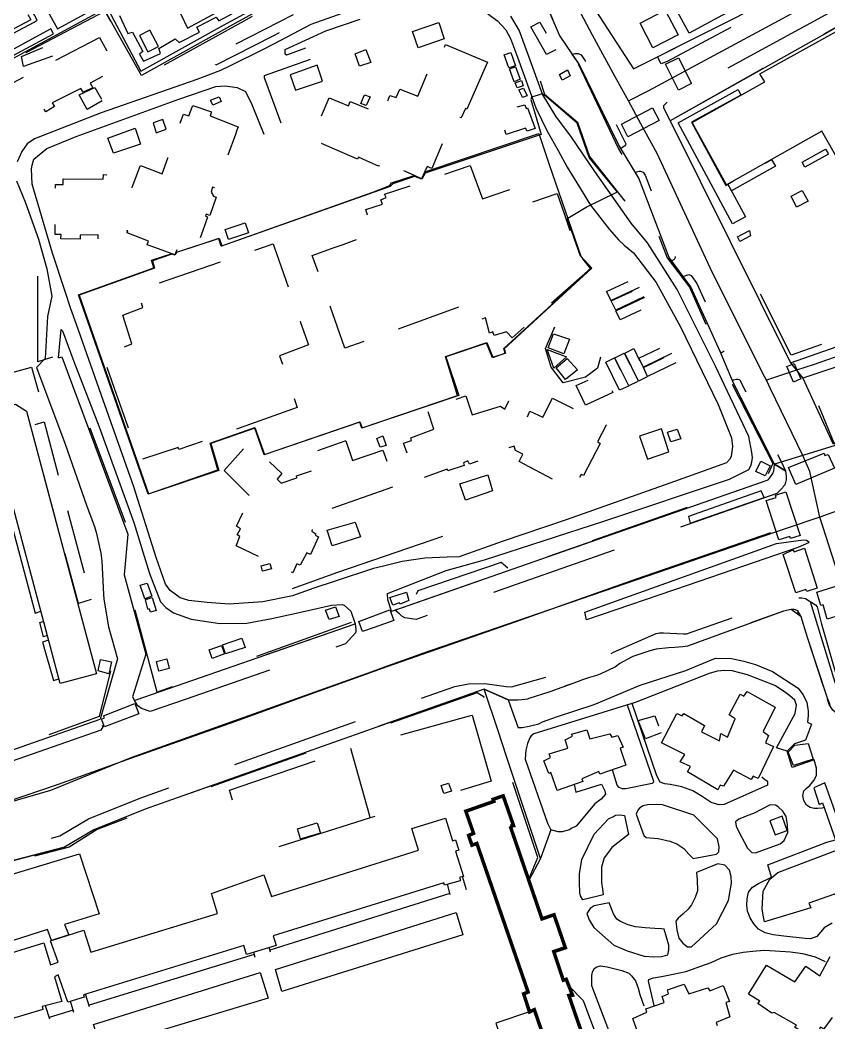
# Model space of a CAD drawing. Header units: millimetres. Extents: x 198785 to 203305, y 542885 to 545889.
# Drawn here: x 199340.5 to 199571.3, y 544717.6 to 545003.5 of the extents above; entities that cross this region are included whole.
import ezdxf

# ---------------------------------------------------------------- set-up
doc = ezdxf.new("R2010")
doc.units = ezdxf.units.MM
for name, pattern in [('FENCE_25K', [54.3, 28.7, -9.2, -16.4]), ('HIDDEN_BULD_25K', [28.8, 18.4, -10.4]), ('HIDDEN_IN_25K', [56.5, 36.5, -20])]:
    doc.linetypes.add(name, pattern=pattern)
for name, color, linetype in [('A0013114', 253, 'Continuous'), ('A0013117', 253, 'Continuous'), ('A0013118', 253, 'Continuous'), ('A0023214', 253, 'Continuous'), ('A0023217', 253, 'Continuous'), ('A0033324', 253, 'Continuous'), ('A0033327', 253, 'Continuous'), ('A0043325', 253, 'Continuous'), ('A0053326', 253, 'Continuous'), ('B0014111', 253, 'Continuous'), ('B0014114', 253, 'Continuous'), ('B0014115', 253, 'Continuous'), ('B0014116', 253, 'Continuous'), ('B0014118', 253, 'Continuous'), ('B0024120', 253, 'Continuous'), ('B0024127', 253, 'Continuous'), ('C0076117', 253, 'Continuous'), ('C0523121', 253, 'Continuous'), ('F0017111', 253, 'Continuous'), ('F0047224', 253, 'Continuous')]:
    doc.layers.add(name, color=color, linetype=linetype)

msp = doc.modelspace()

# ---------------------------------------------------------------- linework, layer by layer
at = {"layer": 'A0013114'}
for points in [[(199464.66, 545102.61), (199461.06, 545100.76), (199458.92, 545099.69), (199474.73, 545065.03), (199476.54, 545063.83), (199477.56, 545063.12), (199479.22, 545062.08), (199480.71, 545060.96), (199482.19, 545060.69), (199480.46, 545051.24), (199504.57, 545006.4), (199515.55, 544989.64), (199575.89, 545020.04), (199609.31, 545039.66), (199614.51, 545042.46), (199637.97, 545055.21), (199678.07, 545076.03), (199735.51, 545108.01), (199737.36, 545112.09), (199680.34, 545216.02), (199677.94, 545216.98), (199569.35, 545157.79)], [(199741.32, 545096.37), (199691.44, 545069.63), (199676.02, 545060.98), (199665.29, 545055.63), (199665.34, 545054.11), (199649.24, 545046.3), (199642.25, 545043.61), (199631.46, 545037.97), (199615.64, 545027.95), (199601.67, 545017.37), (199525.96, 544974.81), (199560.33, 544905.84), (199795.74, 544988.1), (199803.5, 544987.03), (199796.86, 544999.51), (199758.04, 545069.65), (199743.77, 545095.18), (199741.32, 545096.37)], [(199544.07, 544900.02), (199540.28, 544909.07), (199531.92, 544927.44), (199525.72, 544935.81), (199517.04, 544958.4), (199511.23, 544968), (199500, 544990.91), (199494.47, 544999.22), (199484.1, 545023.38), (199474.57, 545042.37), (199465.66, 545037.62), (199465.1, 545038.78), (199463.47, 545041.3), (199456.75, 545053), (199450.77, 545066.06), (199440.54, 545085), (199440.03, 545085.21)], [(199563.89, 544901.42), (199572.37, 544882.77), (199574.04, 544882.55), (199746.32, 544943.95), (199812.96, 544968.41), (199807.43, 544979.97)], [(199446.55, 544834.97), (199446.85, 544835.08), (199553.96, 544872.45), (199554.48, 544872.97), (199555.26, 544874.23), (199555.58, 544875.02), (199555.7, 544875.73), (199555.77, 544876.91), (199546.25, 544895.71)], [(199571.61, 544808.26), (199570.9, 544810.19), (199565.19, 544827.53), (199563.35, 544833.4), (199562.39, 544835.06), (199561.78, 544835.36), (199561.42, 544835.44), (199560.98, 544835.5), (199560.52, 544835.49), (199558.32, 544835.04), (199530.97, 544825.02), (199529.6, 544824.78), (199527.37, 544824.65), (199525.54, 544824.52), (199522.06, 544824.18), (199520.24, 544823.73), (199517.9, 544822.88), (199515.35, 544822.03), (199513.71, 544821.26), (199511.67, 544820.1), (199510.41, 544819.1), (199506.04, 544817.05), (199505.02, 544816.61), (199503, 544816.08), (199501.03, 544815.4), (199498.51, 544814.47), (199491.71, 544812.04), (199485.71, 544810.09), (199485.33, 544809.94), (199483.75, 544809.72), (199482.53, 544809.58), (199480.04, 544809.58), (199472.96, 544812.8), (199376.2, 544778.55), (199361.61, 544772.61), (199353.22, 544767.67), (199190.52, 544725.31)], [(199373.22, 544809.52), (199373.64, 544809.75), (199436.11, 544831.36)], [(199333.2, 544793.63), (199363.38, 544804.2)]]:
    msp.add_lwpolyline(points, dxfattribs=at)
at = {"layer": 'A0013117'}
for points in [[(199807.43, 544979.97), (199801.71, 544984.16), (199744.32, 544964.46), (199633.86, 544924.7), (199563.89, 544901.42)], [(199546.25, 544895.71), (199544.07, 544900.02)]]:
    msp.add_lwpolyline(points, dxfattribs=at)
at = {"layer": 'A0013118'}
for points in [[(199465.66, 545037.62), (199401.98, 545002.65), (199375.2, 544987.71), (199364.57, 545006.64), (199331.62, 544988.83)], [(199336.22, 545027.97), (199351.19, 545000.98), (199364.72, 545008.31), (199375.01, 544988.98), (199398.55, 545002.1), (199430.01, 545019.15), (199465.1, 545038.78)], [(199333.96, 544997.32), (199344.54, 545002.97), (199345.42, 545003.51), (199331.98, 545028.21)], [(199435.56, 545006.49), (199423.47, 545002.3), (199415.03, 544997.83), (199410.04, 544995.18), (199400.27, 544990.38), (199397.69, 544989.12), (199390.96, 544986.55), (199363.7, 544977.1), (199344.67, 544969.68), (199342.56, 544968.2), (199341.08, 544966.05), (199339.69, 544963.07)], [(199368.94, 545004.82), (199371.25, 544999.66), (199372.6, 545000.11), (199375.59, 544994.52), (199374.64, 544993.76), (199375.74, 544991.81), (199380.62, 544994), (199380.13, 544995.38), (199384.8, 544998.2), (199385.98, 544997.12), (199391.74, 545000.12), (199391, 545001.51), (199396.49, 545004.35), (199397.22, 545003.32), (199402.59, 545006.15)], [(199473.98, 545005.28), (199476.72, 545003.34), (199479.16, 545000.72), (199480.42, 544998.23), (199482.44, 544992.96), (199487.69, 544978.53), (199490.88, 544971.82), (199494.06, 544966.33), (199496.67, 544961.56), (199499.37, 544957.16), (199503.25, 544950.72), (199508.57, 544943.94), (199511.4, 544940.74), (199512.84, 544939.32), (199515.5, 544937.18), (199521.99, 544928.69), (199528.92, 544916.02), (199539.7, 544893.94), (199543.51, 544884.45), (199543.83, 544881.95), (199543.44, 544879.12), (199542.97, 544878.2), (199542.04, 544877.29), (199525.94, 544871.52), (199496.36, 544861.03), (199478.05, 544854.82), (199465.77, 544850.48), (199462.38, 544850.36), (199456.01, 544850.06), (199449.56, 544849.18), (199444.18, 544847.84), (199441.36, 544847.14), (199430.43, 544843.59), (199424.32, 544841.6), (199418.26, 544839.4), (199409.83, 544837.65), (199400.2, 544837), (199393.93, 544837.45), (199388.7, 544838.02), (199386.21, 544838.76), (199383.33, 544840.86), (199381.99, 544842.67), (199379.34, 544850.29), (199373.04, 544870.43), (199363.69, 544896.78), (199356.64, 544916.75), (199355.07, 544921.19), (199353.42, 544926.15), (199349.81, 544937.04), (199343.97, 544956.69), (199343.78, 544961.13), (199343.95, 544962.2), (199344.51, 544963.82), (199348.16, 544966.88), (199356.52, 544970.34), (199385.82, 544981.01), (199396.43, 544984.58), (199399.07, 544984.78), (199402.49, 544984.34), (199404.9, 544983.15), (199406.64, 544979.47), (199410.1, 544971)], [(199421.97, 544995.52), (199416.54, 544993.56), (199416.19, 544993.79), (199416.14, 544995.17), (199427.77, 545000.5), (199437.6, 545003.76)], [(199446.55, 544834.97), (199445.46, 544838.18), (199445.33, 544840.08), (199462.15, 544846.6), (199473.02, 544849.64), (199507.1, 544860.62), (199542.93, 544872.64), (199548.44, 544875.4), (199549.02, 544876.45), (199549.34, 544877.46), (199549.45, 544878.81), (199549.31, 544880.25), (199548.48, 544884.79), (199538.98, 544904.81), (199527.97, 544926.66), (199519.55, 544939.97), (199514.87, 544945.62), (199504.51, 544960.36), (199497.84, 544970.13), (199493.41, 544976.1), (199489.61, 544982.42), (199485.64, 544993.1), (199482.94, 545000.64), (199480.59, 545004.6)], [(199329.45, 544988.61), (199350.06, 544999.56), (199349.34, 545000.98), (199335.57, 544993.56)], [(199415, 544974.11), (199410.26, 544987.02), (199410.3, 544987.72), (199423.36, 544992.41)], [(199339.51, 544957.72), (199342.05, 544951.4), (199345.78, 544941.09), (199348.22, 544932.63), (199349.56, 544924.78), (199348.4, 544918.97), (199347.74, 544907.05), (199345.19, 544904.46)], [(199351.53, 544907.18), (199352.3, 544915.32), (199352.67, 544914.94), (199355.88, 544906.16), (199363.14, 544887.58), (199373.03, 544860.27), (199377.51, 544845.77), (199380.65, 544837.65), (199382.1, 544836.07), (199384.3, 544834.5), (199389.33, 544832.75), (199397.51, 544831.49), (199405.27, 544831.61), (199412.35, 544832.87), (199421.87, 544835.04), (199429.42, 544836.71), (199432.4, 544836.94), (199433.03, 544836.74), (199434.89, 544835.02), (199436.11, 544831.36)], [(199351.53, 544907.18), (199352.45, 544907.52), (199371.26, 544856.98), (199370.2, 544845.33), (199376.42, 544822.69), (199372.6, 544810.6), (199373.22, 544809.52)], [(199345.19, 544904.46), (199353.31, 544882.88), (199359.59, 544864.95), (199361.76, 544859.1), (199362.34, 544857.14), (199363.62, 544851.57), (199363.86, 544849.22), (199364.32, 544839.84), (199364.46, 544838.38), (199365.77, 544830.54), (199368.35, 544821.38), (199363.38, 544804.2)], [(199335.8, 544874.92), (199334.11, 544874.48), (199344.89, 544834.44), (199346.46, 544834.95)], [(199348.67, 544826.69), (199346.9, 544826.13), (199350.13, 544815.24), (199351.61, 544815.66)], [(199472.96, 544812.8), (199479.8, 544809.69), (199482.53, 544802.04), (199482.58, 544801.85), (199483.77, 544801.81), (199485.76, 544802.21), (199488.52, 544802.91), (199489.56, 544803.42), (199493.88, 544804.95), (199504.31, 544808.36), (199517.48, 544813.87), (199530.47, 544818.11), (199538.94, 544821.57), (199543.48, 544821.52), (199547.02, 544820.71), (199550.32, 544819.79), (199555.21, 544817.8), (199562.49, 544813.02), (199563.83, 544811.2), (199564.95, 544809.06), (199565.39, 544806.47), (199565.36, 544805.13), (199565.18, 544803.36), (199566.29, 544802.78), (199564.57, 544798.2), (199561.46, 544797.17), (199559.37, 544795.08), (199556.39, 544796.01), (199561.71, 544805.8), (199562.06, 544808.23), (199561.57, 544809.63), (199560.18, 544810.85), (199558.59, 544812.03), (199555.84, 544813.77), (199548.04, 544816.84), (199543.71, 544817.94), (199541.48, 544818.12), (199539.42, 544817.89), (199537.11, 544817.25), (199516.05, 544808.97), (199487.14, 544800.01), (199486.35, 544799.49), (199485.97, 544798.92), (199485.33, 544797.31), (199484.84, 544795.32), (199484.65, 544792.79), (199490.98, 544774.52), (199491.95, 544772.64), (199488.97, 544764.5), (199479.34, 544793.55), (199476.92, 544800.85), (199472.96, 544812.8)], [(199513.78, 544808.27), (199521.22, 544786.52), (199521.21, 544786.23), (199520.86, 544785.87), (199513.35, 544784.34), (199512.44, 544784.37), (199511.43, 544784.72), (199510.85, 544785.41), (199509.55, 544789.75)], [(199552.13, 544787.77), (199552.94, 544787.08), (199553.47, 544786.71), (199553.79, 544786.37), (199553.76, 544785.39), (199541.41, 544779.84), (199540.01, 544779.81), (199538.9, 544780.03), (199537.75, 544780.47), (199535.18, 544782.19), (199532.45, 544783.8), (199529.33, 544784.87), (199526.04, 544785.55), (199524.53, 544785.78), (199523.87, 544785.97), (199523.13, 544786.29), (199522.23, 544788.07), (199515.12, 544808.68)], [(199569.87, 544779.06), (199569.37, 544778.87), (199568.15, 544778.73), (199567.08, 544778.76), (199565.9, 544778.99), (199564.86, 544779.66), (199564.1, 544781.03), (199563.82, 544782.46), (199564.12, 544783.78), (199564.8, 544784.42), (199565.84, 544785.3), (199567.04, 544786.72), (199567.75, 544788.18), (199567.72, 544790.2), (199567.06, 544792.59), (199560.81, 544790.38), (199559.37, 544795.08)], [(199498.62, 544785.55), (199499.06, 544783.41), (199506.43, 544785.67), (199507.4, 544783.76), (199507.52, 544782.79), (199506.34, 544781.36), (199504.55, 544780.06), (199499.21, 544773.69), (199497.81, 544773.03), (199497.28, 544772.68), (199495.18, 544772.05), (199494.06, 544772.04), (199491.95, 544772.64)], [(199522.15, 544779.85), (199519.52, 544779.78), (199518.31, 544779.51), (199517.32, 544778.94), (199516.82, 544778.25), (199516.31, 544777.12), (199518.53, 544771.06), (199519.19, 544770.46), (199520.26, 544770.41), (199522.58, 544770.17), (199525.9, 544769.46), (199527.91, 544768.67), (199529.9, 544767.37), (199531.31, 544765.76), (199532.6, 544764.45), (199539.18, 544765.7), (199539.89, 544766.41), (199540.02, 544767.83), (199539.55, 544770.12), (199532.74, 544776.82), (199523.81, 544779.8), (199522.15, 544779.85)], [(199554.52, 544779.74), (199549.77, 544777.3), (199547.88, 544776.68), (199546.82, 544776.18), (199545.6, 544775.68), (199544.67, 544774.93), (199544.79, 544773.74), (199545.89, 544771.54), (199547.08, 544769.21), (199548.1, 544767.41), (199549.29, 544766.19), (199550.38, 544766.07), (199557.38, 544768.7), (199558.56, 544769.63), (199559.55, 544771.87), (199559.46, 544774.17), (199559.1, 544776.44), (199558.19, 544778.02), (199556.84, 544779.17), (199556.09, 544779.69), (199554.52, 544779.74)], [(199501.05, 544752.68), (199500.45, 544753.81), (199500.28, 544754.68), (199500.1, 544757.72), (199500.17, 544760.09), (199500.84, 544764.16), (199504.37, 544771.4), (199508.43, 544775.76), (199509.83, 544776.49), (199510.4, 544776.81), (199511.62, 544776.9), (199512.97, 544776.74), (199514.13, 544771.36), (199509.32, 544767.66), (199508.37, 544766.27), (199507.19, 544764.71), (199506.46, 544761.98), (199506.45, 544759.53), (199506.46, 544757.64), (199506.66, 544755.74), (199506.91, 544754.16), (199501.05, 544752.68)], [(199572.21, 544746), (199569.9, 544744.74), (199568.87, 544743.44), (199567.82, 544742.26), (199566.02, 544741.62), (199564.51, 544741.66), (199558.48, 544742.36), (199555.37, 544742.76), (199553.09, 544743.29), (199551.21, 544744.3), (199549.83, 544745.83), (199548.81, 544747.57), (199548.08, 544749.48), (199547.92, 544751.18), (199547.97, 544753.02), (199548.34, 544754.85), (199549.47, 544756.29), (199551.17, 544757.35), (199554.93, 544759.15), (199553.91, 544762.66), (199570.67, 544769.12), (199573.14, 544769.84)], [(199488.97, 544764.5), (199485.71, 544758.17)], [(199539.62, 544762.95), (199533.48, 544760.48), (199533.75, 544758.4), (199533.8, 544755.3), (199533.16, 544753.32), (199532.1, 544751.24), (199531.12, 544750.03), (199529.6, 544748.57), (199528.32, 544747.5), (199527.64, 544746.66), (199527.95, 544744.16), (199528.52, 544741.78), (199529.65, 544740.32), (199530.96, 544739.32), (199532.05, 544739.28), (199539.18, 544745.9), (199542.69, 544752.46), (199543.48, 544757.41), (199543.38, 544759.38), (199542.96, 544761.2), (199541.56, 544762.58), (199539.62, 544762.95)], [(199463.19, 544754.54), (199411.83, 544738.38)], [(199508.57, 544751.87), (199504.37, 544750.98), (199503.22, 544750.23), (199502.27, 544748.77), (199502.93, 544746.96), (199504.27, 544744.84), (199509.97, 544739.79), (199513.78, 544738.2), (199518.55, 544736.66), (199521.31, 544736.46), (199523.49, 544736.51), (199524.72, 544736.78), (199525.35, 544737.05), (199525.63, 544738.44), (199525.59, 544739.79), (199524.34, 544744.37), (199523.58, 544744.47), (199521.66, 544744.5), (199518.85, 544744.71), (199516.11, 544745.03), (199514.07, 544745.59), (199511.8, 544746.56), (199510.75, 544747.2), (199509.82, 544748.68), (199508.57, 544751.87)], [(199415.24, 544726.57), (199413.46, 544732.81), (199464.99, 544749.06), (199466.85, 544742.75), (199415.24, 544726.57)], [(199407.36, 544737.12), (199360.22, 544722.67)], [(199521.45, 544722.53), (199519.82, 544729.55), (199519.93, 544730.01), (199521.21, 544730.49), (199523.54, 544730.8), (199526.84, 544731.51), (199530.5, 544732.23), (199537.69, 544734.87), (199540.55, 544736.19), (199543.92, 544737.2), (199546.82, 544737.74), (199550.52, 544738.2), (199553.06, 544738.35), (199560.37, 544737.83), (199563.75, 544737.39), (199567.39, 544736.43), (199570.24, 544735.08)], [(199522.41, 544677.53), (199521.58, 544677.52), (199509.55, 544712.67), (199503.62, 544728.2), (199503.63, 544730.08), (199503.69, 544731.17), (199503.84, 544732.06), (199504.32, 544733.11), (199505.08, 544733.64), (199506.18, 544733.85), (199508.01, 544733.63), (199512.21, 544732.54), (199514.21, 544731.77), (199514.95, 544731.01), (199516.14, 544729.64), (199516.85, 544727.49), (199517.31, 544725.75), (199518.49, 544722.52)], [(199363.7, 544710.32), (199361.52, 544717.17), (199409.05, 544732.01), (199411.35, 544724.67), (199363.7, 544710.32)], [(199497.05, 544728.29), (199501.18, 544724.01), (199519.76, 544674.52), (199519.85, 544672.89), (199519.8, 544671.78)], [(199355.68, 544721.28), (199348.88, 544719.19)], [(199485.9, 544720.75), (199476.26, 544717.51), (199490, 544675.63), (199500.55, 544678.89)]]:
    msp.add_lwpolyline(points, dxfattribs=at)
at = {"layer": 'A0023214'}
for points in [[(199514.08, 544980.5), (199519.89, 544983.46), (199597.63, 545025.31), (199605.79, 545029.85), (199740.49, 545103.82), (199747.14, 545107.47)], [(199514.08, 544980.5), (199510.36, 544987.34), (199503.89, 544999.24), (199494.08, 545017.74)], [(199568.7, 544861.83), (199565.81, 544874.84), (199563.83, 544879.4), (199554.63, 544898.42), (199553.47, 544900.82), (199552.36, 544902.99), (199537.43, 544932.85), (199522.27, 544965.45), (199517.63, 544973.97), (199514.08, 544980.5)], [(199829.48, 544955.53), (199820.48, 544952.24), (199738.2, 544922.24), (199690.62, 544905.39), (199664.22, 544896.2), (199582.2, 544866.69), (199568.7, 544861.83)], [(199568.7, 544861.83), (199558.83, 544858.44), (199455.11, 544822.8), (199450.89, 544821.29), (199445.3, 544819.3), (199440.93, 544817.74), (199372.13, 544793.16), (199349.27, 544783.89), (199311.05, 544772.81), (199185.97, 544740.31), (198987.19, 544687.9), (198930.4, 544673.26), (198887.67, 544662.91), (198851.79, 544654.98), (198841.77, 544653.1), (198825.23, 544649.98)], [(199614.57, 544720.06), (199613.62, 544722.52), (199611.09, 544730.37), (199575.68, 544840.18), (199568.7, 544861.83)]]:
    msp.add_lwpolyline(points, dxfattribs=at)
at = {"layer": 'A0023217'}
msp.add_lwpolyline([(199813.7, 544985.08), (199804.34, 544985.52), (199802.61, 544985.59), (199798.73, 544986.13), (199566.76, 544905.25), (199562.06, 544903.69), (199553.47, 544900.82)], dxfattribs=at)
at = {"layer": 'A0033324', "linetype": 'HIDDEN_IN_25K', "flags": 128}
for points in [[(199737.36, 545112.09), (199737.71, 545110.58), (199737.74, 545109.26), (199737.55, 545108.06), (199737.29, 545107.4), (199737, 545106.89), (199736.38, 545106.12), (199735.52, 545105.36), (199726.91, 545100.49), (199705.55, 545088.88), (199641.23, 545053.28), (199616.18, 545040.37), (199577.02, 545018.87), (199552.63, 545006.4), (199525.15, 544991.71), (199523.48, 544991.09), (199522.37, 544993.07), (199575.89, 545020.04), (199609.31, 545039.66), (199614.51, 545042.46), (199637.97, 545055.21), (199678.07, 545076.03), (199735.51, 545108.01), (199737.36, 545112.09)], [(199474.57, 545042.37), (199474.95, 545043.83), (199476.12, 545043.3), (199477.32, 545041.36), (199485.92, 545024.23), (199495.86, 545001.05), (199495.7, 545000.54), (199495.51, 545000.08), (199494.47, 544999.22), (199484.1, 545023.38), (199474.57, 545042.37)], [(199601.67, 545017.37), (199525.96, 544974.81), (199524.16, 544978.47), (199524.16, 544979.15), (199525.74, 544980.76), (199572.43, 545006.19), (199578.28, 545006.14), (199602.41, 545020.13), (199604.32, 545020.71), (199605.99, 545020.64), (199601.67, 545017.37)], [(199513.01, 544967.57), (199511.91, 544966.88), (199511.23, 544968), (199500, 544990.91), (199498.08, 544993.8), (199498.83, 544993.98), (199499.73, 544994.03), (199500.58, 544993.65), (199501.74, 544991.91), (199512.99, 544968.96), (199513.33, 544968.2), (199513.29, 544967.95), (199513.01, 544967.57)], [(199527.14, 544935.29), (199526.44, 544934.84), (199525.72, 544935.81), (199517.04, 544958.4), (199515.98, 544960.16), (199517.14, 544960.48), (199517.51, 544960.45), (199518.34, 544960.12), (199518.84, 544959.28), (199527.49, 544936.78), (199527.47, 544935.83), (199527.14, 544935.29)], [(199541.38, 544909.13), (199540.51, 544908.53), (199540.28, 544909.07), (199531.92, 544927.44), (199529.7, 544930.43), (199530.78, 544930.83), (199531.33, 544930.94), (199531.98, 544930.71), (199533.65, 544928.46), (199541.7, 544910.77), (199541.68, 544909.84), (199541.38, 544909.13)], [(199558.89, 544874.99), (199555.77, 544876.91), (199544.07, 544900.02), (199543.75, 544900.79), (199544.1, 544900.96), (199544.96, 544901.18), (199545.4, 544901.18), (199545.83, 544901.01), (199545.89, 544900.86), (199557.55, 544877.81), (199558.89, 544874.99)], [(199558.89, 544874.99), (199559.12, 544873.38), (199559.06, 544872.45), (199558.95, 544871.72), (199558.71, 544871.02), (199558.27, 544870.5), (199558.04, 544870.17), (199556.41, 544868.54), (199483.97, 544843.27), (199453.52, 544832.64), (199450.29, 544833.05), (199449.45, 544833.59), (199448.78, 544834.2), (199447.94, 544834.93), (199447.49, 544835.3), (199553.96, 544872.45), (199554.48, 544872.97), (199555.26, 544874.23), (199555.58, 544875.02), (199555.7, 544875.73), (199555.77, 544876.91), (199558.89, 544874.99)], [(199190.52, 544725.31), (199189.85, 544725.17), (199189.43, 544728.23), (199189.64, 544728.7), (199351.86, 544770.93), (199360.05, 544775.76), (199374.96, 544781.82), (199464.56, 544813.54), (199468.47, 544814.25), (199473.16, 544814.37), (199479.19, 544813.53), (199480.77, 544813.45), (199503.72, 544819.78), (199509.87, 544823.35), (199522.04, 544828.61), (199522.95, 544828.78), (199524.11, 544828.79), (199529.84, 544828.55), (199530.64, 544828.56), (199556.65, 544837.63), (199560.2, 544838.62), (199561.11, 544838.76), (199561.7, 544838.78), (199563.6, 544838.77), (199564.65, 544838.58), (199567.49, 544836.84), (199567.98, 544836.2), (199569.09, 544831.64), (199573.82, 544815.18), (199575.08, 544813.41), (199576.11, 544812.25), (199577.42, 544810.47), (199578, 544809.37), (199579.82, 544807.23), (199595.85, 544752.92), (199602.97, 544731.72), (199603.12, 544726.28), (199602.15, 544723.96), (199600.18, 544721.29), (199598.11, 544726.94), (199584.93, 544773.26), (199581.86, 544783.77), (199575.7, 544804.22), (199574.87, 544805.15), (199574.12, 544805.63), (199573.3, 544806.27), (199572.47, 544806.99), (199571.61, 544808.26), (199570.9, 544810.19), (199565.19, 544827.53), (199563.35, 544833.4), (199560.52, 544835.49), (199558.32, 544835.04), (199530.97, 544825.02), (199529.6, 544824.78), (199527.37, 544824.65), (199525.54, 544824.52), (199522.06, 544824.18), (199520.24, 544823.73), (199517.9, 544822.88), (199515.35, 544822.03), (199513.71, 544821.26), (199511.67, 544820.1), (199510.41, 544819.1), (199506.04, 544817.05), (199505.02, 544816.61), (199503, 544816.08), (199501.03, 544815.4), (199498.51, 544814.47), (199491.71, 544812.04), (199485.71, 544810.09), (199485.33, 544809.94), (199483.75, 544809.72), (199482.53, 544809.58), (199480.04, 544809.58), (199472.96, 544812.8), (199376.2, 544778.55), (199361.61, 544772.61), (199353.22, 544767.67), (199190.52, 544725.31)], [(199387.97, 544809.95), (199377.63, 544806.37), (199375.23, 544807.27), (199374.11, 544807.97), (199373.22, 544809.52), (199373.64, 544809.75), (199436.11, 544831.36), (199436.38, 544829.73), (199436.35, 544829.26), (199436.24, 544828.78), (199433.38, 544825.66), (199387.97, 544809.95)], [(199210.73, 544758.32), (199183.6, 544752.03), (199181.75, 544752.03), (199180.21, 544752.71), (199179.11, 544753.97), (199182.92, 544754.95), (199210.01, 544761.23), (199333.2, 544793.63), (199363.38, 544804.2), (199364.15, 544801.99), (199363.6, 544801.1), (199334.08, 544790.76), (199210.73, 544758.32)]]:
    msp.add_lwpolyline(points, dxfattribs=at)
at = {"layer": 'A0033327'}
msp.add_lwpolyline([(199565.99, 544837.76), (199572.94, 544814.78), (199573.74, 544813.12), (199578.73, 544806.44), (199583.95, 544789.35), (199591.35, 544763.88), (199603.1, 544726.24)], dxfattribs=at)
at = {"layer": 'A0043325'}
for points in [[(199532.14, 544985.39), (199528.42, 544983.51), (199524.69, 544990.91), (199528.41, 544992.79), (199532.14, 544985.39)], [(199522.87, 544974.86), (199513.95, 544970.25), (199512.08, 544973.88), (199520.99, 544978.49), (199522.87, 544974.86)], [(199563.26, 544901.23), (199561.2, 544900.33), (199559.28, 544904.79), (199560.73, 544905.34), (199561.36, 544905.58), (199562.33, 544903.36), (199563.26, 544901.23)], [(199569.97, 544880.02), (199570.15, 544879.34), (199571.12, 544879.69), (199572.91, 544875.81), (199561.9, 544871.15), (199559.73, 544875.99), (199569.97, 544880.02)], [(199563.1, 544856.59), (199560.33, 544855.69), (199560.14, 544856.27), (199557.02, 544855.3), (199553.42, 544866.58), (199556.22, 544867.4), (199556.01, 544868.06), (199559.01, 544869.04), (199563.1, 544856.59)], [(199564.3, 544852.96), (199567.97, 544841.54), (199565.04, 544840.6), (199564.73, 544841.19), (199561.9, 544840.18), (199558.25, 544851.14), (199560.99, 544852.46), (199561.35, 544851.9), (199564.3, 544852.96)], [(199587.86, 544846.64), (199588.86, 544842.49), (199589.48, 544842.6), (199590.58, 544838.82), (199570.77, 544832.71), (199569.64, 544836.77), (199569.01, 544836.58), (199567.88, 544840.43), (199587.86, 544846.64)], [(199441.54, 544830.37), (199438.28, 544829.23), (199437.16, 544832.06), (199446.07, 544835.35), (199446.39, 544834.47), (199447.14, 544832.35), (199441.54, 544830.37)], [(199374.47, 544805.77), (199364.61, 544802.02), (199363.78, 544804.21), (199364.6, 544804.6), (199364.3, 544805.16), (199373.25, 544808.63), (199374.47, 544805.77)]]:
    msp.add_lwpolyline(points, dxfattribs=at)
at = {"layer": 'A0053326'}
for points in [[(199601.67, 545017.37), (199525.96, 544974.81), (199560.33, 544905.84), (199560.73, 544905.34), (199562.33, 544903.36), (199563.89, 544901.42), (199572.37, 544882.77), (199574.04, 544882.55), (199555.77, 544876.91), (199544.07, 544900.02), (199540.28, 544909.07), (199531.92, 544927.44), (199525.72, 544935.81), (199517.04, 544958.4), (199511.23, 544968), (199500, 544990.91), (199494.47, 544999.22), (199484.1, 545023.38)], [(199504.57, 545006.4), (199515.55, 544989.64), (199575.89, 545020.04)]]:
    msp.add_lwpolyline(points, dxfattribs=at)
at = {"layer": 'B0014111'}
for points in [[(199542.18, 545005.58), (199531.46, 544999.78), (199525.35, 545010.98), (199535.98, 545016.74), (199542.18, 545005.58)], [(199595.62, 544974.77), (199574.29, 544962.99), (199569.26, 544971.89), (199542.05, 544956.54), (199532.32, 544974.34), (199553.02, 544985.93), (199551.59, 544988.22), (199600.22, 545015.19), (199609.49, 544998.3), (199589.23, 544986.98), (199595.62, 544974.77)], [(199528.27, 544999.33), (199521.04, 544995.62), (199517.41, 545002.65), (199524.57, 545006.35), (199528.27, 544999.33)], [(199532.13, 544974.39), (199541.86, 544956.38), (199542.47, 544956.71), (199547.52, 544947.45), (199543.81, 544945.38), (199528.25, 544974.21), (199545.36, 544983.77), (199546.12, 544982.08), (199532.13, 544974.39)], [(199332.79, 544899.09), (199334.35, 544892.83), (199339.23, 544894.05), (199342.35, 544892.02), (199362.36, 544817.15), (199351.95, 544814.37), (199334.05, 544881.48), (199254.34, 544859.97), (199250.44, 544874.4), (199268.03, 544879.15), (199269.08, 544875.25), (199324.73, 544890.28), (199323.14, 544896.69), (199332.79, 544899.09)], [(199566.81, 544792.81), (199561.17, 544790.98), (199559.7, 544794.76), (199561.61, 544796.76), (199565.35, 544797.31), (199566.81, 544792.81)], [(199329.1, 544734.8), (199347.33, 544740.43), (199349.27, 544734.13), (199351.44, 544734.92), (199349.21, 544741.01), (199358.7, 544744.02), (199360.77, 544737.73), (199396.84, 544748.84), (199395.11, 544754.54), (199410.09, 544759.83), (199412.27, 544753.65), (199454.23, 544766.82), (199452.29, 544773), (199461.89, 544776.01)], [(199461.89, 544776.01), (199463.92, 544769.54), (199464.77, 544769.81), (199465.7, 544766.85), (199464.8, 544766.57), (199467.02, 544759.37), (199465.96, 544759.19), (199466.14, 544758.15), (199461.6, 544756.92), (199461.46, 544757.57), (199412.77, 544742.45), (199413.62, 544739.72), (199405.14, 544737.08), (199404.35, 544739.7), (199358.63, 544725.63), (199358.83, 544724.98), (199354.13, 544723.54), (199351.46, 544731.28), (199350.35, 544730.73), (199352.45, 544723.72), (199346.86, 544722.27), (199347.07, 544721.47), (199338.07, 544718.73)], [(199353.24, 544745.63), (199354.42, 544742.71), (199349.51, 544741.13), (199348.41, 544744.19), (199325.75, 544737.06), (199326.79, 544734.21), (199321.77, 544732.6), (199320.74, 544736.16), (199317.07, 544735.03), (199311.84, 544752.05), (199357.5, 544765.84), (199363.07, 544748.74), (199353.24, 544745.63)], [(199579.64, 544755.1), (199578.8, 544753.28), (199576.91, 544752.43), (199574.89, 544752.68), (199572.92, 544754.3), (199565.59, 544751.77), (199566.12, 544750.38), (199552.96, 544746.43), (199552.54, 544748.28), (199552.27, 544750.12), (199552.55, 544755.2), (199554.43, 544758.57), (199556.7, 544760.45), (199573.75, 544766.96), (199576.06, 544759.56), (199577.03, 544759.26), (199578.38, 544758.73), (199579.6, 544757.01), (199579.64, 544755.1)]]:
    msp.add_lwpolyline(points, dxfattribs=at)
at = {"layer": 'B0014111', "const_width": 1}
for points in [[(199501.83, 544679.11), (199487.26, 544721.38), (199485.9, 544720.75), (199484.19, 544725.89), (199485.48, 544726.4), (199470.86, 544768.77), (199469.45, 544768.28), (199468.5, 544771.05), (199469.92, 544771.65), (199467.71, 544777.96), (199475.7, 544780.76), (199475.49, 544781.35), (199478.37, 544782.35), (199481.33, 544773.84), (199480.39, 544773.68)], [(199480.39, 544773.68), (199489.44, 544747.27), (199492.87, 544748.44), (199496.1, 544739.04), (199492.8, 544737.94), (199495.52, 544729.8), (199496.36, 544730.04), (199498.14, 544725.52), (199497.11, 544725.41), (199511.88, 544682.71)]]:
    msp.add_lwpolyline(points, dxfattribs=at)
at = {"layer": 'B0014114', "linetype": 'HIDDEN_BULD_25K', "flags": 128}
for points in [[(199493.37, 544995.02), (199490.76, 544993.71), (199486.29, 545001.56), (199488.8, 545002.93), (199493.37, 544995.02)], [(199473.89, 544991.53), (199467.99, 544978.15), (199467.58, 544978.35), (199466.43, 544975.68), (199466.42, 544975.66), (199466.4, 544975.67), (199465.55, 544975.91), (199465.28, 544975.28), (199463.81, 544971.91), (199462.65, 544972.23), (199458.05, 544961.25), (199456.68, 544961.73), (199455.96, 544960.19), (199455.07, 544958.29), (199453.06, 544959.19), (199448.46, 544961.25), (199448.75, 544962.23), (199444.86, 544964.05), (199444.03, 544962.03), (199443.1, 544962.38), (199442.78, 544961.84), (199439.38, 544963.38), (199437.13, 544964.4), (199436.77, 544963.87), (199423.67, 544969.54), (199428.69, 544981.37), (199434.23, 544979.07), (199434.75, 544980.31), (199444.7, 544976.15), (199445.21, 544977.36), (199444.4, 544977.82), (199446.08, 544982.02), (199447.83, 544981.47), (199448.85, 544983.78), (199453.99, 544981.83), (199458.08, 544991.6), (199459.54, 544991.09), (199461.94, 544996.57), (199473.89, 544991.53)], [(199395.11, 544977.36), (199394.77, 544976.18), (199402.01, 544973.33), (199402.76, 544973.04), (199402.43, 544972.13), (199401.98, 544970.88), (199396.51, 544955.6), (199395.42, 544955.88), (199395.02, 544954.5), (199395.76, 544953.31), (199396.51, 544953.06), (199394.64, 544947.81), (199393.6, 544948.21), (199393.45, 544947.76), (199394.04, 544947.36), (199392.68, 544943.48), (199391.35, 544939.73), (199389.67, 544940.27), (199389.35, 544939.48), (199386.14, 544940.41), (199384.73, 544936.63), (199378.96, 544938.66), (199376.83, 544939.41), (199377.15, 544940.52), (199371.13, 544942.82), (199371.27, 544943.44), (199369.45, 544943.31), (199369.44, 544942.49), (199367.05, 544942.51), (199366.96, 544941.04), (199362.88, 544941.04), (199362.8, 544942.27), (199357.69, 544942.24), (199357.65, 544941.08), (199352.22, 544941.17), (199352.23, 544942.35), (199350.56, 544942.43), (199350.65, 544953.03), (199350.68, 544956.6), (199352.8, 544956.61), (199352.85, 544958.25), (199364.24, 544958.14), (199364.37, 544959.48), (199368.67, 544959.3), (199369.83, 544959.25), (199369.87, 544958.25), (199370.52, 544958.22), (199370.47, 544955.93), (199372.55, 544955.87), (199374.61, 544961.36), (199374.86, 544962.04), (199375.67, 544961.73), (199381.07, 544959.67), (199382.68, 544964.17), (199387.18, 544976.73), (199388.73, 544976.26), (199389.64, 544978.68), (199389.81, 544979.12), (199390.37, 544978.93), (199395.11, 544977.36)], [(199468.99, 544962.06), (199472.49, 544952.51), (199481.68, 544955.65), (199483.51, 544950.59), (199493.74, 544954.07), (199495.82, 544948.12), (199498.48, 544940.53), (199497.31, 544940.08), (199500.19, 544936.48), (199503.26, 544932.64), (199480.95, 544912.94), (199479.34, 544914.67), (199475.79, 544913.63), (199475.42, 544914.59), (199474.42, 544914.23), (199473.31, 544918.65), (199467.43, 544916.61), (199465.65, 544921.66), (199433.23, 544909.96), (199423.9, 544936.39), (199430.39, 544938.73), (199432.68, 544939.56), (199441.14, 544942.61), (199439.22, 544949.52), (199443.98, 544951.03), (199443.44, 544952.28), (199445, 544952.98), (199444.53, 544953.86), (199468.99, 544962.06)], [(199419.58, 544893.1), (199385.85, 544881.05), (199385.66, 544881.67), (199374.68, 544878.09), (199371.28, 544887.72), (199367.48, 544898.48), (199364.11, 544908), (199372.47, 544911.19), (199369.82, 544919.43), (199375.57, 544921.54), (199374.43, 544925.32), (199374.08, 544926.47), (199412.72, 544939.72), (199413.01, 544938.89), (199420.58, 544917.28), (199422.79, 544910.97), (199414.58, 544907.77), (199416.08, 544903.37), (199419.58, 544893.1)], [(199517.12, 544927.31), (199509.13, 544923.61), (199507.85, 544926.13), (199515.95, 544929.9), (199517.12, 544927.31)], [(199518.46, 544924.62), (199510.52, 544920.81), (199509.21, 544923.47), (199517.27, 544927.16), (199518.46, 544924.62)], [(199517.6, 544920.86), (199511.77, 544918.08), (199510.51, 544920.67), (199518.61, 544924.42), (199519.16, 544923.14), (199519.71, 544921.86), (199517.6, 544920.86)], [(199516.83, 544900.44), (199514.24, 544899.22), (199510.23, 544907.2), (199512.87, 544908.58), (199516.83, 544900.44)], [(199519.47, 544901.78), (199516.95, 544900.54), (199513.03, 544908.57), (199515.6, 544909.89), (199519.47, 544901.78)], [(199526.37, 544908.48), (199518.43, 544904.57), (199517.06, 544907.16), (199525.08, 544910.99), (199526.37, 544908.48)], [(199527.67, 544905.8), (199519.57, 544901.89), (199518.38, 544904.42), (199526.46, 544908.38), (199527.67, 544905.8)], [(199514.14, 544899.1), (199511.56, 544898.02), (199507.61, 544905.99), (199510.11, 544907.21), (199514.14, 544899.1)], [(199509.65, 544897.32), (199501.89, 544893.77), (199499.22, 544899.31), (199507.15, 544902.82), (199509.65, 544897.32)], [(199467.7, 544896.43), (199469.54, 544890.93), (199477.57, 544893.4), (199478.88, 544892.57), (199480.12, 544895.18), (199484.95, 544892.75), (199483.81, 544890.27), (199484.93, 544889.71), (199486.02, 544891.97), (199489.64, 544890.35), (199492.47, 544895.76), (199507.79, 544888), (199505.3, 544883.3), (199505.65, 544883.06), (199506.07, 544882.77), (199501.28, 544873.68), (199500.57, 544873.95), (199498.02, 544869.63), (199485.77, 544876.14), (199482.94, 544877.65), (199484.01, 544879.73), (199481.85, 544880.81), (199481.46, 544882.06), (199472.7, 544879.27), (199472.92, 544878.36), (199468.72, 544876.92), (199468.27, 544877.88), (199467.01, 544877.33), (199467.28, 544876.54), (199462.58, 544874.98), (199462.36, 544875.52), (199453.77, 544872.34), (199449.96, 544882.92), (199452.21, 544883.7), (199451.98, 544884.44), (199458.58, 544886.85), (199456.8, 544892.47), (199457.9, 544892.92), (199457.67, 544893.38), (199458.84, 544893.75), (199460.83, 544894.39), (199462.56, 544894.95), (199462.6, 544894.6), (199467.7, 544896.43)], [(199433.45, 544883.59), (199435.35, 544877.95), (199444.04, 544880.86), (199445.19, 544877.64), (199446.27, 544877.95), (199447.9, 544872.36), (199446.85, 544872.1), (199447.42, 544870.59), (199423.42, 544862.12), (199424.16, 544859.89), (199423.75, 544857.82), (199424.95, 544857.09), (199424.69, 544856.69), (199425.73, 544856.17), (199423.37, 544851.19), (199422.32, 544851.59), (199421.14, 544849.36), (199420.49, 544848.13), (199419.52, 544848.49), (199418.4, 544845.89), (199415.39, 544847.33), (199402.17, 544853.64), (199403.28, 544856.33), (199402.52, 544856.74), (199403.44, 544858.5), (199402.32, 544859.21), (199404.18, 544863.23), (199404.65, 544864.25), (199405.9, 544863.83), (199405.92, 544863.83), (199405.92, 544863.84), (199406.95, 544865.7), (199408.3, 544865.09), (199408.55, 544865.36), (199400.27, 544873.57), (199398.77, 544875.07), (199405.91, 544883.07), (199411.68, 544877.63), (199415.24, 544874.28), (199413.92, 544872.65), (199415.02, 544871.49), (199419.5, 544872.97), (199419.42, 544873.6), (199424.58, 544875.31), (199424.95, 544874.28), (199425.87, 544874.59), (199424.11, 544880.27), (199433.33, 544883.55), (199433.45, 544883.59)]]:
    msp.add_lwpolyline(points, dxfattribs=at)
at = {"layer": 'B0014115'}
for points in [[(199549.33, 544811.34), (199555.97, 544807.67), (199552.52, 544800.69), (199554.05, 544799.57), (199553.2, 544797.5), (199555.47, 544796.41), (199551.07, 544787.28), (199549.65, 544787.96), (199549.1, 544787.04), (199544.04, 544789.63), (199541.2, 544785.06), (199540.29, 544785.42), (199539.65, 544784.06), (199530.97, 544789.16), (199531.84, 544790.67), (199528.86, 544792.06), (199530.18, 544794.17), (199523.49, 544797.45), (199527.95, 544805.84), (199529.41, 544805.18), (199529.92, 544805.86), (199535.84, 544802.4), (199534.93, 544800.58), (199540.04, 544798.03), (199540.47, 544800.12), (199542.34, 544799.05), (199544.52, 544804.31), (199542.88, 544805.47), (199545.98, 544811.37), (199547.03, 544810.8), (199547.97, 544812.09), (199549.33, 544811.34)], [(199502.19, 544801.12), (199503.13, 544798.63), (199508.81, 544800.05), (199509.41, 544799.09), (199511.1, 544799.55), (199512.62, 544796.23), (199511.78, 544795.95), (199513.4, 544791.09), (199505.98, 544788.51), (199505.67, 544789.33), (199500.82, 544787.19), (199501.14, 544786.41), (199493.76, 544783.9), (199491.97, 544789), (199491.35, 544788.76), (199489.94, 544792.37), (199491.9, 544793.23), (199491.51, 544794.28), (199496.77, 544795.95), (199496.1, 544798.32), (199498.11, 544799.36), (199497.85, 544799.94), (199502.19, 544801.12)], [(199572.27, 544719.12), (199569.84, 544715.96), (199568.88, 544716.4), (199567.73, 544714.34), (199566.75, 544714.85), (199566.01, 544713.63), (199561.51, 544716.35), (199562.02, 544716.95), (199555.72, 544720.56), (199554.97, 544720.43), (199551.01, 544723.12), (199551.55, 544723.81), (199548.34, 544725.8), (199553.48, 544734.04), (199561.58, 544729.34), (199564.68, 544733.81), (199568.68, 544731.04), (199571.61, 544736.53)], [(199516.86, 544714.6), (199515.32, 544718.88), (199519.35, 544720.67), (199519.03, 544721.6), (199524.3, 544723.4), (199523.77, 544725.14), (199525.49, 544725.87), (199525.26, 544727.05), (199530.04, 544728.69)], [(199530.04, 544728.69), (199531.32, 544725.86), (199536.8, 544727.6), (199537.32, 544726.76), (199541.08, 544728.27), (199542.91, 544723.75), (199541.88, 544723.47), (199543.04, 544719.31), (199539.1, 544717.69), (199539.38, 544716.84)]]:
    msp.add_lwpolyline(points, dxfattribs=at)
at = {"layer": 'B0014116', "linetype": 'HIDDEN_BULD_25K', "flags": 128}
for points in [[(199343.61, 545003.6), (199333.32, 544998.14), (199331.67, 545001.26), (199341.95, 545006.48), (199341.95, 545006.74), (199343.61, 545003.6)], [(199571.14, 544965.31), (199564.47, 544961.58), (199563.66, 544963.02), (199570.34, 544966.72), (199571.14, 544965.31)], [(199556.07, 544961.87), (199543.52, 544954.8), (199542.48, 544956.75), (199554.89, 544963.75), (199556.07, 544961.87)], [(199565.39, 544951.93), (199562.05, 544950.16), (199560.49, 544953.36), (199563.71, 544954.89), (199565.39, 544951.93)], [(199548.97, 544941.97), (199545.87, 544940.36), (199545.22, 544941.72), (199548.64, 544943.57), (199548.97, 544941.97)], [(199360.81, 544838.32), (199357.18, 544837.19), (199343.57, 544887.88), (199347.41, 544888.97), (199360.81, 544838.32)], [(199348.29, 544828.06), (199347.25, 544827.72), (199346.2, 544831.78), (199347.22, 544832.07), (199348.29, 544828.06)], [(199523.45, 544800.27), (199518.99, 544798.59), (199516.9, 544803.79), (199521.61, 544805.2), (199523.45, 544800.27)], [(199463.62, 544783.66), (199461.47, 544782.99), (199460.71, 544785.26), (199462.76, 544785.97), (199463.62, 544783.66)]]:
    msp.add_lwpolyline(points, dxfattribs=at)
at = {"layer": 'B0014118', "linetype": 'HIDDEN_BULD_25K', "flags": 128}
for points in [[(199412.61, 544998.95), (199396.41, 544990.69), (199395.19, 544993.17), (199419.27, 545005.49), (199420.54, 545003), (199414.91, 545000.13), (199412.61, 544998.95)], [(199361.29, 544984.22), (199358.56, 544982.95), (199357.92, 544984.04), (199349.72, 544979.92), (199350.36, 544978.86), (199347.93, 544977.36), (199347.15, 544978.56), (199338.73, 544974.18), (199334.06, 544983.35), (199363.22, 544998.59), (199368.04, 544989.57), (199360.58, 544985.54), (199361.29, 544984.22)], [(199349.79, 544993.23), (199341.49, 544990.24), (199340.95, 544993.13), (199348.7, 544996.4), (199349.79, 544993.23)], [(199481.9, 544990.51), (199479.99, 544989.92), (199478.63, 544993.64), (199480.53, 544994.26), (199481.9, 544990.51)], [(199483.26, 544986.64), (199481.48, 544985.94), (199480.15, 544989.66), (199481.93, 544990.2), (199483.26, 544986.64)], [(199497.49, 544987.64), (199495.22, 544986.36), (199494.44, 544987.97), (199496.69, 544989.31), (199497.49, 544987.64)], [(199484.03, 544984.8), (199482.38, 544984.17), (199481.83, 544985.67), (199483.58, 544986.31), (199484.03, 544984.8)], [(199364.01, 544980.54), (199359.71, 544978.04), (199357.44, 544982.16), (199361.86, 544984.3), (199364.01, 544980.54)], [(199485.18, 544981.95), (199483.85, 544981.46), (199483.74, 544981.69), (199482.83, 544983.66), (199484.21, 544984.11), (199485.08, 544982.15), (199485.18, 544981.95)], [(199397.93, 544980.3), (199395.52, 544979.26), (199394.95, 544980.52), (199394.88, 544980.67), (199397.36, 544981.63), (199397.46, 544981.4), (199397.93, 544980.3)], [(199440.4, 544981.68), (199439.32, 544979.12), (199437.73, 544979.72), (199438.84, 544982.25), (199440.4, 544981.68)], [(199484.54, 544979.4), (199484.88, 544978.31), (199485.35, 544978.46), (199487.48, 544972.61), (199485.2, 544971.85), (199484.72, 544972.68), (199479.23, 544970.85), (199478.4, 544973.38), (199481.45, 544974.72), (199480.7, 544977.12), (199481.07, 544977.25), (199480.7, 544978.36), (199484.54, 544979.4)], [(199405.69, 544942.87), (199400.04, 544941), (199399.1, 544943.77), (199404.76, 544945.71), (199405.69, 544942.87)], [(199497.32, 544912.51), (199495.66, 544908.36), (199491.22, 544910.04), (199492.76, 544914.06), (199497.32, 544912.51)], [(199496.46, 544907.5), (199492.8, 544904.3), (199490.92, 544909.63), (199496.46, 544907.5)], [(199499.61, 544903.78), (199496.17, 544901.05), (199493.44, 544904.36), (199496.61, 544907.07), (199499.61, 544903.78)], [(199444.94, 544882.27), (199443.27, 544881.79), (199442.32, 544884.24), (199444, 544884.95), (199444.94, 544882.27)], [(199554.51, 544876.43), (199553.12, 544873.6), (199550.48, 544874.83), (199551.85, 544877.74), (199554.51, 544876.43)], [(199412.32, 544847.09), (199409.73, 544846.36), (199409.29, 544847.88), (199411.82, 544848.58), (199412.32, 544847.09)], [(199378.1, 544839.25), (199376.1, 544838.56), (199374.81, 544842.37), (199376.82, 544842.98), (199378.1, 544839.25)], [(199451.44, 544838.01), (199448.96, 544837.02), (199448.79, 544837.35), (199446.92, 544836.68), (199446.04, 544838.92), (199450.77, 544840.46), (199451.44, 544838.01)], [(199378.19, 544838.87), (199379.34, 544835.16), (199377.71, 544834.67), (199377.48, 544835.61), (199377.02, 544835.52), (199376.29, 544838.29), (199378.19, 544838.87)], [(199431.54, 544833.51), (199428.69, 544832.63), (199427.72, 544835.24), (199430.55, 544836.2), (199431.54, 544833.51)], [(199404.72, 544824.65), (199399.13, 544822.87), (199398.31, 544825.41), (199403.83, 544827.3), (199404.72, 544824.65)], [(199398.9, 544822.84), (199395.36, 544821.51), (199394.48, 544823.98), (199398.05, 544825.2), (199398.9, 544822.84)], [(199366.65, 544820.53), (199365.86, 544817.15), (199362.81, 544818), (199363.47, 544821.2), (199366.65, 544820.53)], [(199383.04, 544818.64), (199380.1, 544817.85), (199379.48, 544820.61), (199382.38, 544821.44), (199383.04, 544818.64)], [(199420.7, 544770.12), (199420.56, 544770.07), (199419.67, 544772.96), (199425.3, 544774.65), (199425.48, 544774.06), (199426.21, 544771.74), (199420.7, 544770.12)]]:
    msp.add_lwpolyline(points, dxfattribs=at)
at = {"layer": 'B0024120', "linetype": 'FENCE_25K', "flags": 128}
for points in [[(199435.03, 544831.76), (199379.7, 544811.93), (199370.71, 544845.33), (199371.77, 544857.25), (199352.71, 544908.28), (199345.61, 544906.1), (199345.62, 544930.81), (199343.67, 544943.71), (199323.61, 544984.49), (199364.73, 545006.08), (199375.36, 544987.23), (199402.74, 545002.4), (199432.9, 545018.99), (199474.39, 545041.95), (199494.07, 544999.25), (199499.83, 544990.86), (199511.25, 544966.79), (199516.44, 544958.29), (199525.19, 544935.7), (199531.49, 544927.33), (199539.53, 544909.46)], [(199384.28, 545009.68), (199388.3, 545001.19), (199409.44, 545012.68), (199405.06, 545021.08), (199386.55, 545011.05)], [(199787.29, 545015.98), (199800.08, 544992.65), (199641.72, 544936.38), (199560.49, 544907.94), (199544.01, 544940.79), (199545.17, 544941.59)], [(199568.33, 544893.66), (199572.73, 544883.03), (199574.11, 544883.03), (199675.68, 544919.43), (199758.45, 544949.06), (199812.76, 544968.58)], [(199505.25, 544904.27), (199501.85, 544901.74), (199495.52, 544900.09), (199492.04, 544904.59), (199490.48, 544909.9), (199494.93, 544920.27), (199500.89, 544920.57), (199507.07, 544910.74), (199505.25, 544904.27)], [(199167.06, 544818.15), (199158.78, 544855.13), (199343.83, 544904.54), (199345.78, 544897.49)], [(199543.71, 544899.72), (199555.32, 544877.12), (199553.11, 544872.31), (199480.11, 544846.83), (199477.79, 544848.84), (199454.01, 544840.76), (199452.61, 544837.81), (199446.55, 544835.72)], [(199581.64, 544783.87), (199575.53, 544804.18), (199572.4, 544806.79), (199571.39, 544808.36), (199562.41, 544834.83)], [(199366.3, 544817.99), (199363.11, 544804.96), (199334.43, 544794.55), (199293.79, 544784.01)], [(199485.83, 544759.07), (199488.27, 544764.78), (199474.08, 544807.15), (199472.9, 544810.45), (199470.91, 544811.76), (199384.24, 544781.15), (199362.5, 544772.74), (199354.57, 544767.71), (199309.78, 544756.11)], [(199469.51, 544805.36), (199474.92, 544786.51), (199440.45, 544776.1), (199405.75, 544765.14), (199405.46, 544766.18), (199400.34, 544783.92), (199434.86, 544795.8), (199468.78, 544805.16), (199469.51, 544805.36)], [(199440.45, 544776.1), (199440.33, 544776.53), (199434.86, 544795.8)]]:
    msp.add_lwpolyline(points, dxfattribs=at)
at = {"layer": 'B0024127'}
msp.add_lwpolyline([(199570.09, 544786.07), (199567.04, 544784.67), (199568.56, 544779.87), (199569.42, 544780.34), (199573.92, 544767.65), (199577.06, 544766.55), (199570.09, 544786.07)], dxfattribs=at)
at = {"layer": 'C0076117'}
for points in [[(199454.07, 544995.65), (199452.51, 545000.31), (199459.97, 545002.87), (199461.54, 544998.14), (199454.07, 544995.65)], [(199377.52, 545000.67), (199374.61, 544999.15), (199377.01, 544994.43), (199380.03, 544995.97), (199377.52, 545000.67)], [(199437.35, 544990.4), (199436.14, 544993.94), (199439.19, 544995.13), (199440.61, 544991.41), (199437.35, 544990.4)], [(199425.33, 544990.63), (199417.63, 544987.92), (199419.15, 544983.57), (199426.83, 544986.11), (199425.33, 544990.63)], [(199381.24, 544975.22), (199378.51, 544974.24), (199379.39, 544971.4), (199382.2, 544972.39), (199381.24, 544975.22)], [(199367.21, 544965.56), (199365.6, 544969.86), (199373.34, 544972.7), (199374.93, 544968.18), (199367.21, 544965.56)], [(199523.49, 544886.99), (199517.25, 544884.9), (199519.51, 544878.3), (199525.64, 544880.44), (199523.49, 544886.99)], [(199526.23, 544883.3), (199525.26, 544886.06), (199528.02, 544886.93), (199529.05, 544884.12), (199526.23, 544883.3)], [(199467.62, 544866.63), (199466.04, 544871.31), (199473.95, 544873.89), (199475.33, 544869.31), (199467.62, 544866.63)], [(199551.99, 544869.35), (199531.28, 544861.96), (199531.76, 544860.07), (199552.78, 544867.36), (199551.99, 544869.35)], [(199429.6, 544853.58), (199428.2, 544858.06), (199436.15, 544860.4), (199437.68, 544856.15), (199429.6, 544853.58)], [(199557.92, 544776.54), (199554.42, 544775.2), (199555.92, 544771.24), (199559.34, 544772.42), (199557.92, 544776.54)], [(199463.28, 544754.21), (199462.45, 544757.15)], [(199467.92, 544755.59), (199466.77, 544759.33)], [(199407.58, 544736.23), (199407.21, 544737.72)], [(199411.98, 544737.76), (199411.64, 544739.1)], [(199360.38, 544722.16), (199359.23, 544725.82)], [(199349.06, 544718.68), (199347.76, 544722.5)], [(199355.88, 544720.56), (199354.97, 544723.8)]]:
    msp.add_lwpolyline(points, dxfattribs=at)
at = {"layer": 'C0523121'}
for points in [[(199211.09, 544744.78), (199254.16, 544756.68), (199281.3, 544764.37), (199300.51, 544769.95), (199322.7, 544776.33), (199332.13, 544779.14), (199351.48, 544785.69), (199372.17, 544793.08), (199402.14, 544803.68), (199422.02, 544810.86), (199445.23, 544819.19), (199481.76, 544831.99), (199516.42, 544844.21), (199554.73, 544857.46)], [(199501.63, 544834.72), (199550.23, 544852.07), (199556.39, 544854.31), (199563.99, 544855.32), (199564.91, 544855.26), (199565.53, 544854.81), (199565.47, 544854.46), (199562.39, 544853.16), (199531.18, 544842.4), (199502.17, 544832.5), (199501.63, 544834.72)]]:
    msp.add_lwpolyline(points, dxfattribs=at)
at = {"layer": 'F0017111', "elevation": 10}
msp.add_lwpolyline([(199453.06, 544958.93), (199446.88, 544956.87), (199446.12, 544956.09), (199398.05, 544939.02), (199397.89, 544939.09), (199397.32, 544940.91), (199397.24, 544941.11), (199397.07, 544941.13), (199385.16, 544937.22), (199384.79, 544936.47), (199383.87, 544936.81), (199378.28, 544934.88), (199378.9, 544932.79), (199357.41, 544925.11), (199377.15, 544868.48), (199397, 544875.26), (199394.81, 544882.94), (199407.54, 544887.35), (199410.29, 544879.71), (199437.43, 544888.98), (199438.12, 544887.24), (199465.35, 544896.52), (199461.87, 544907.6), (199473.69, 544911.57), (199475.39, 544907.37), (199478.89, 544908.59), (199478.53, 544909.93), (199503.6, 544932.78), (199500.45, 544936.25), (199496.75, 544946.73), (199496.77, 544947.01), (199502.02, 544950.19), (199510.77, 544954.45), (199510.7, 544954.84), (199502.92, 544964.37), (199499.44, 544974.11), (199490.07, 544982.16), (199489.4, 544982.45), (199488.32, 544982.12), (199486.49, 544981.53), (199486.22, 544980.85), (199489.24, 544970.93), (199456.07, 544959.92), (199455.12, 544958.18), (199453.06, 544958.93)], dxfattribs=at)
at = {"layer": 'F0047224'}
for points in [[(199488.88, 544986.18), (199490.12, 544982.38), (199499.59, 544974.39), (199503.03, 544964.61), (199513.1, 544951.88)], [(199455.99, 544960.26), (199488.58, 544971.21), (199491.46, 544962.3), (199500.49, 544936.25), (199503.68, 544932.8), (199478.69, 544909.83), (199479.01, 544908.53), (199475.32, 544907.23), (199473.65, 544911.44), (199462.01, 544907.53), (199465.68, 544896.44), (199438.09, 544887.13), (199437.44, 544888.89), (199410.22, 544879.55), (199407.49, 544887.18), (199394.92, 544882.8), (199397.27, 544875.12), (199377.05, 544868.34), (199357.19, 544925.17), (199378.71, 544932.85), (199378.05, 544935.03), (199383.89, 544936.93)], [(199384.98, 544937.29), (199397.37, 544941.32), (199398.15, 544939.17), (199441.19, 544954.47), (199446.06, 544956.38), (199446.5, 544957.07), (199452.95, 544959.24)], [(199461.03, 544856.27), (199448.02, 544851.85), (199431.07, 544845.99), (199418.18, 544841.33)]]:
    msp.add_lwpolyline(points, dxfattribs=at)

doc.saveas('drawing.dxf')
